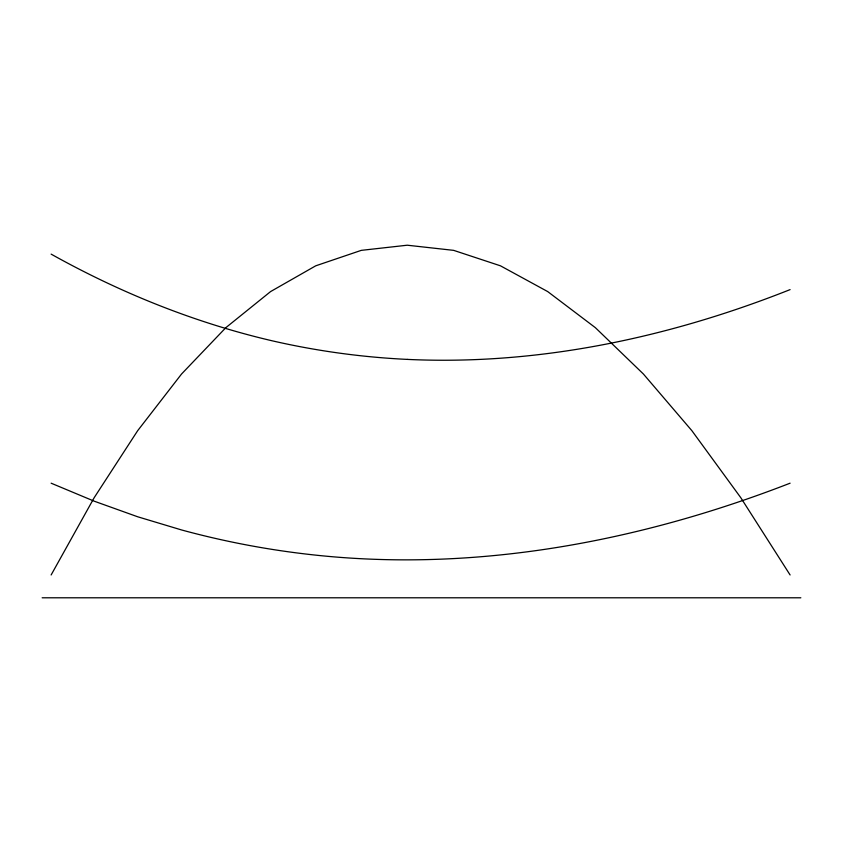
<?xml version="1.0" encoding="UTF-8"?>
<svg xmlns="http://www.w3.org/2000/svg" width="843" height="843" viewBox="0 0 843 843"><rect width="100%" height="100%" fill="white"/><g stroke="black" fill="none" stroke-linecap="round" stroke-linejoin="round"><path stroke-width="1.26" d="M51.128 574.968L94.184 497.686L137.662 430.699L181.551 374.018L225.861 327.653L270.582 291.583L315.725 265.819L361.289 250.36L407.264 245.208L453.66 250.36L500.468 265.819L547.697 291.583L595.348 327.653L643.409 374.018L691.892 430.699L740.786 497.686L790.102 574.968M790.102 289.613C668.805 337.727 538.15 365.567 407.264 359.392M790.102 483.187C639.942 541.512 476.822 572.26 315.725 555.137A852.284 852.284 0 0 1 181.551 529.952L137.662 516.77L94.184 501.174L51.128 483.187M42.15 597.792L800.85 597.792M51.128 254.122C119.98 292.584 193.753 322.342 270.582 340.435A766.424 766.424 0 0 0 407.264 359.392"/></g></svg>
